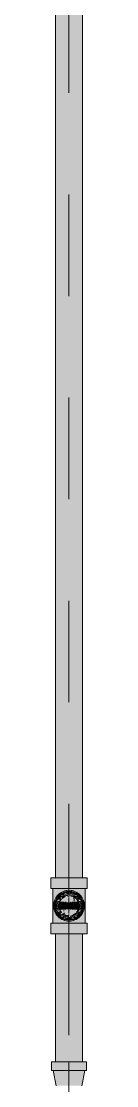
# Model space of a CAD drawing. Header units: millimetres. Extents: x -4000 to 187956, y -58990 to 162485.
# Drawn here: x 51721 to 51779, y 128169 to 129833 of the extents above; entities that cross this region are included whole.
import ezdxf

# ---------------------------------------------------------------- set-up
doc = ezdxf.new("R2010")
doc.units = ezdxf.units.MM
doc.linetypes.add('Dash 1_16_', pattern=[317.5, 158.75, -158.75])
for name, color, linetype, lineweight in [('F-SPRN', 3, 'Continuous', 9), ('P-PIPE', 3, 'Continuous', 9), ('P-PIPE-CNTR', 3, 'Continuous', 9)]:
    doc.layers.add(name, color=color, linetype=linetype, lineweight=lineweight)

# ---------------------------------------------------------------- blocks, each defined once
blk = doc.blocks.new('Sprinkler_Up - DN20-V285-FFS - TANG 1')
at = {"layer": 'F-SPRN', "transparency": 33554534}
for points in [[(-22.2, 0), (-3.9, 0.7), (-1.7, 2.9), (-1.2, 3.5), (-0.6, 4), (0.6, 4), (1.2, 3.5), (2, 2.7), (4.6, 0), (22.2, 0), (18, 13.1), (6.9, 21.2), (-6.9, 21.2), (-18, 13.1), (-20.5, 5.2)], [(0, -16.7), (4.3, -16.1), (11.8, -11.8), (16.1, -4.3), (16.1, 4.3), (11.8, 11.8), (8.3, 14.4), (0, 16.7), (-4.3, 16.1), (-11.8, 11.8), (-16.1, 4.3), (-16.1, -4.3), (-11.8, -11.8), (-8.3, -14.4)], [(-6.9, -21.2), (6.9, -21.2), (18, -13.1), (22.2, 0), (3.9, -0.7), (2, -3.3), (1.2, -3.5), (0.6, -4), (-0.6, -4), (-1.2, -3.5), (-1.7, -2.9), (-4.6, 0), (-22.2, 0), (-18, -13.1), (-12.4, -17.1)], [(0, -15.6), (7.8, -13.5), (13.5, -7.8), (15.1, -4), (15.1, 4), (13.5, 7.8), (7.8, 13.5), (0, 15.6), (-7.8, 13.5), (-11, 11), (-15.1, 4), (-15.1, -4), (-11, -11), (-7.8, -13.5)], [(-10.9, -5.5), (-10.9, 5.4), (-14.5, 5.4), (-14.5, -5.5)], [(-7.7, -5.5), (-7.7, 5.4), (-10.9, 5.4), (-10.9, -5.5)], [(0, -5.5), (0, 5.4), (-7.7, 5.4), (-7.7, -5.5)], [(2, 0), (5.7, 0), (2, 4.9), (-2.9, 4.9), (-5.7, 0), (0, 0)], [(2.9, -4.9), (5.7, 0), (-5.7, 0), (-2.9, -4.9), (2, -4.9)], [(-4.6, 0), (4.6, 0), (0, 4.6)], [(0, -4.6), (4.6, 0), (-4.6, 0)], [(0, -2.6), (1.3, 0), (-1.8, 0)], [(-1.3, 0), (1.8, 0), (0, 2.6)], [(7.7, -5.5), (7.7, 5.4), (0, 5.4), (0, -5.5), (2, -5.5)], [(10.9, -5.5), (10.9, 5.4), (7.7, 5.4), (7.7, -5.5)], [(14.5, -5.5), (14.5, 5.4), (10.9, 5.4), (10.9, -5.5)]]:
    blk.add_hatch(color=1, dxfattribs=at).paths.add_polyline_path(points)
at = {"layer": 'F-SPRN', "color": 1}
for p, q in [((-11.5, 5.4), (-14.5, 5.4)), ((-14.5, 5.4), (-11.3, 5.4)), ((-14.5, 5.4), (-14.5, 3.7)), ((-14.5, 3.3), (-14.5, 0)), ((-11.5, 5.4), (-11.5, 4)), ((-10.9, 1.9), (-10.9, 3.6)), ((-10.8, 5.4), (-8, 5.4)), ((-8.1, 5.4), (-10.8, 5.4)), ((-8.1, 5.4), (-8.1, 2.8)), ((-8.1, 2.5), (-8.1, 0.7)), ((-7.7, 4.8), (-7.7, 2.7)), ((-7.7, 4.8), (-7.7, 2.7)), ((-7.7, 2.1), (-7.7, 0.5)), ((-7.7, 2.1), (-7.7, 0.5)), ((-6.7, 5.4), (-4.7, 5.4)), ((-5.8, 3.8), (-5.8, 2.2)), ((-2.1, 0), (-2.1, 0)), ((-2.1, 0), (-2.1, -0.1)), ((0, 2.1), (-0.1, 2.1)), ((2.1, 0), (2.1, 0.1)), ((2.1, 0), (2.1, 0)), ((4.7, 5.4), (6.5, 5.4)), ((7.7, 5.4), (10.8, 5.4)), ((7.7, 5.2), (7.7, 2.7)), ((7.7, 5.2), (7.7, 2.7)), ((10.8, 5.4), (8.1, 5.4)), ((8.1, 5.4), (8.1, 2.8)), ((8.1, 2.5), (8.1, 1.2)), ((10.9, 5.4), (14.5, 5.4)), ((10.9, 3.6), (10.9, 1.2)), ((14.5, 5.4), (11.5, 5.4)), ((11.5, 5.4), (11.5, 4)), ((11.5, 3), (11.5, 1.2)), ((14.5, 5.4), (14.5, 1.3)), ((14.5, 1.2), (14.5, -5.5)), ((-14.5, -1.3), (-14.5, -3.7)), ((-11.1, -5.5), (-14.5, -5.5)), ((-14.5, -5.5), (-11.5, -5.5)), ((-10.9, -2.6), (-10.9, -1.3)), ((-10.8, -5.5), (-8.1, -5.5)), ((-7.8, -5.5), (-10.8, -5.5)), ((-8.1, -4.2), (-8.1, -5.5)), ((-7.7, -2.7), (-7.7, -4)), ((-7.7, -2.7), (-7.7, -4)), ((-7, -5.5), (-5.8, -5.5)), ((-4.8, -5.5), (-7, -5.5)), ((-5.8, -2.3), (-5.8, -3.8)), ((-2.1, -0.3), (-2, -0.4)), ((-2, -0.4), (-2, -0.5)), ((-2, -0.5), (-2, -0.6)), ((-2, -0.6), (-2, -0.7)), ((-2, -0.7), (-1.9, -0.7)), ((-1.9, -0.7), (-1.9, -0.8)), ((-1.9, -0.8), (-1.9, -0.9)), ((-1.9, -0.9), (-1.8, -1)), ((-1.8, -1), (-1.8, -1.1)), ((-1.8, -1), (-1.8, -1)), ((-1.8, -1.1), (-1.7, -1.2)), ((-1.7, -1.2), (-1.6, -1.3)), ((-1.7, -1.2), (-1.7, -1.2)), ((-1.6, -1.3), (-1.6, -1.4)), ((-1.6, -1.4), (-1.5, -1.4)), ((-1.5, -1.4), (-1.4, -1.5)), ((-1.4, -1.5), (-1.3, -1.6)), ((-1.4, -1.5), (-1.4, -1.5)), ((-1.3, -1.6), (-1.3, -1.7)), ((-1.3, -1.7), (-1.2, -1.7)), ((-1.2, -1.7), (-1.1, -1.7)), ((-1.1, -1.7), (-1.1, -1.8)), ((-1.1, -1.8), (-1, -1.8)), ((-1, -1.8), (-0.9, -1.9)), ((-0.9, -1.9), (-0.8, -1.9)), ((-0.8, -1.9), (-0.7, -2)), ((-0.8, -1.9), (-0.8, -1.9)), ((-0.7, -2), (-0.6, -2)), ((-0.6, -2), (-0.5, -2)), ((-0.5, -2), (-0.4, -2)), ((-0.4, -2), (-0.3, -2.1)), ((-0.4, -2), (-0.4, -2)), ((-0.3, -2.1), (-0.2, -2.1)), ((-0.2, -2.1), (-0.1, -2.1)), ((-0.1, -2.1), (0, -2.1)), ((0, -2.1), (0.1, -2.1)), ((0.1, -2.1), (0.2, -2.1)), ((0.1, -2.1), (0.1, -2.1)), ((0.2, -2.1), (0.3, -2.1)), ((0.3, -2.1), (0.4, -2)), ((0.4, -2), (0.5, -2)), ((0.5, -2), (0.6, -2)), ((0.6, -2), (0.7, -2)), ((0.6, -2), (0.6, -2)), ((0.7, -2), (0.8, -1.9)), ((0.8, -1.9), (0.9, -1.9)), ((0.9, -1.9), (1, -1.8)), ((0.9, -1.9), (0.9, -1.9)), ((1, -1.8), (1.1, -1.8)), ((1.1, -1.8), (1.2, -1.7)), ((1.2, -1.7), (1.3, -1.6)), ((1.2, -1.7), (1.2, -1.7)), ((1.3, -1.6), (1.4, -1.6)), ((1.4, -1.5), (1.5, -1.5)), ((1.4, -1.6), (1.4, -1.5)), ((1.5, -1.4), (1.6, -1.3)), ((1.5, -1.5), (1.5, -1.4)), ((1.6, -1.3), (1.7, -1.2)), ((1.6, -1.3), (1.6, -1.3)), ((1.7, -1.1), (1.8, -1.1)), ((1.7, -1.2), (1.7, -1.1)), ((1.8, -1), (1.9, -0.9)), ((1.8, -1.1), (1.8, -1)), ((1.9, -0.8), (2, -0.7)), ((1.9, -0.8), (1.9, -0.8)), ((1.9, -0.9), (1.9, -0.8)), ((2, -0.4), (2.1, -0.3)), ((2, -0.5), (2, -0.4)), ((2, -0.5), (2, -0.5)), ((2, -0.6), (2, -0.5)), ((2, -0.7), (2, -0.6)), ((2.1, -0.1), (2.1, 0)), ((2.1, -0.2), (2.1, -0.1)), ((2.1, -0.3), (2.1, -0.2)), ((7, -5.5), (4.8, -5.5)), ((5.8, -2.2), (5.8, -3.8)), ((5.8, -5.5), (7, -5.5)), ((7.7, -0.5), (7.7, -2.3)), ((7.7, -0.5), (7.7, -2.3)), ((7.7, -2.7), (7.7, -5.4)), ((7.7, -2.7), (7.7, -5.4)), ((10.8, -5.5), (7.7, -5.5)), ((8.1, -0.4), (8.1, -2.5)), ((8.1, -2.8), (8.1, -5.5)), ((8.1, -5.5), (10.8, -5.5)), ((10.9, -0.2), (10.9, -3.6)), ((14.5, -5.5), (10.9, -5.5)), ((11.5, -0.2), (11.5, -3)), ((11.5, -4), (11.5, -5.5)), ((11.5, -5.5), (14.5, -5.5))]:
    blk.add_line(p, q, dxfattribs=at)
at = {"layer": 'F-SPRN', "color": 1, "flags": 128}
for points in [[(-0.6, 2), (-0.7, 2), (-0.8, 1.9), (-0.9, 1.9), (-0.9, 1.9), (-1, 1.8), (-1.1, 1.8), (-1.2, 1.7), (-1.2, 1.7), (-1.3, 1.6), (-1.4, 1.6), (-1.4, 1.5), (-1.5, 1.5), (-1.5, 1.4), (-1.6, 1.3), (-1.6, 1.3), (-1.7, 1.2), (-1.7, 1.1), (-1.8, 1.1), (-1.8, 1), (-1.9, 0.9), (-1.9, 0.8), (-1.9, 0.8), (-2, 0.7), (-2, 0.6), (-2, 0.5), (-2, 0.5), (-2, 0.4), (-2.1, 0.3), (-2.1, 0.2), (-2.1, 0.1), (-2.1, 0)], [(-0.5, 2), (-0.6, 2), (-0.6, 2)], [(-0.1, 2.1), (-0.1, 2.1), (-0.2, 2.1), (-0.3, 2.1), (-0.4, 2), (-0.5, 2)], [(2.1, 0.1), (2.1, 0.2), (2.1, 0.2), (2.1, 0.3), (2, 0.4), (2, 0.5), (2, 0.6), (2, 0.7), (1.9, 0.7), (1.9, 0.8), (1.9, 0.9), (1.8, 1), (1.8, 1), (1.8, 1.1), (1.7, 1.2), (1.7, 1.2), (1.6, 1.3), (1.6, 1.4), (1.5, 1.4), (1.4, 1.5), (1.4, 1.5), (1.3, 1.6), (1.3, 1.7), (1.2, 1.7), (1.1, 1.7), (1.1, 1.8), (1, 1.8), (0.9, 1.9), (0.8, 1.9), (0.8, 1.9), (0.7, 2), (0.6, 2), (0.5, 2), (0.4, 2), (0.4, 2), (0.3, 2.1), (0.2, 2.1), (0.1, 2.1), (0, 2.1)], [(-2.1, -0.1), (-2.1, -0.2), (-2.1, -0.2), (-2.1, -0.3)]]:
    blk.add_lwpolyline(points, dxfattribs=at)
at = {"layer": 'F-SPRN', "color": 1}
for radius, start, end in [(22.2, 360, 180), (21.9, 126.6942, 143.2701), (21.9, 108.2621, 125.7507), (21.9, 99.348, 107.901), (21.9, 90.145, 98.8503), (16.7, 83.1861, 90), (16.7, 83.1861, 90), (21.9, 72.5583, 89.4624), (21.9, 54.2493, 71.7379), (21.9, 36.7299, 53.3058), (21.9, 165.6773, 179.2615), (21.9, 144.7698, 164.8151), (16.7, 167.6802, 180), (16.7, 167.6802, 180), (16.7, 155.3879, 164.9693), (16.7, 155.3879, 164.9693), (15.6, 166.4265, 180), (15.6, 166.4265, 180), (15.6, 150.9409, 165), (15.6, 159.6139, 165), (16.7, 136.7213, 149.931), (16.7, 136.7213, 149.931), (15.6, 150.9409, 156.3845), (15.6, 138.4214, 150), (15.6, 138.4214, 150), (16.7, 121.4181, 130.5751), (16.7, 121.4181, 130.5751), (15.6, 120.5262, 133.2078), (15.6, 120.5262, 133.2078), (16.7, 106.5995, 120), (16.7, 106.5995, 120), (15.6, 114.4363, 119.9813), (15.6, 114.4363, 119.9813), (4.63, 155.7832, 180), (4.63, 155.7832, 180), (16.7, 96.4143, 105), (16.7, 96.4143, 105), (4.63, 109.0192, 138.2703), (4.63, 109.0192, 138.2703), (15.6, 95.5762, 100.6843), (15.6, 95.5762, 100.6843), (2.56, 109.0192, 168.8278), (2.56, 109.0192, 168.8278), (2.04, 109.0192, 180), (4.63, 54.3832, 90), (4.63, 54.3832, 90), (3.81, 57.0577, 90), (2.56, 0, 90), (2.56, 360, 90), (2.04, 10.4703, 90), (5.71, 60, 69.4052), (2.04, 0, 3.6891), (15.6, 75.573, 80.5892), (15.6, 75.573, 80.5892), (3.81, 28.0139, 43.708), (4.63, 23.0737, 51.8716), (4.63, 23.0737, 51.8716), (15.6, 67.5614, 74.5481), (15.6, 67.5614, 74.5481), (16.7, 60, 75), (16.7, 60, 75), (15.6, 60.0187, 65.5637), (15.6, 60.0187, 65.5637), (15.6, 46.7922, 60), (15.6, 46.7922, 60), (16.7, 49.4249, 58.5819), (16.7, 49.4249, 58.5819), (15.6, 30, 41.5786), (15.6, 30, 41.5786), (16.7, 30, 43.2787), (16.7, 30, 43.2787), (15.6, 23.6155, 29.5646), (15.6, 15, 29.5646), (15.6, 15, 20.3861), (16.7, 15, 24.6121), (16.7, 15, 24.6121), (15.6, 8.708, 13.6618), (15.6, 8.708, 13.6618), (15.6, 360, 4.4051), (15.6, 0, 4.4051), (16.7, 360, 12.3198), (16.7, 0, 12.3198), (21.9, 15.1849, 35.2302), (21.9, 3.3163, 14.3227), (22.2, 180, 360), (21.9, 180.7385, 194.3227), (21.9, 195.1849, 215.2302), (21.9, 216.7299, 233.3058), (16.7, 180, 192.3198), (16.7, 180, 192.3198), (16.7, 195.0307, 204.6121), (16.7, 195.0307, 204.6121), (15.6, 181.9082, 193.6618), (15.6, 181.9082, 193.6618), (15.6, 197.3339, 209.5646), (15.6, 197.3339, 209.5646), (16.7, 210.069, 223.2787), (16.7, 210.069, 223.2787), (15.6, 212.5472, 221.5786), (15.6, 212.5472, 221.5786), (16.7, 229.4249, 238.5819), (16.7, 229.4249, 238.5819), (15.6, 233.795, 240), (15.6, 233.795, 240), (16.7, 240, 255), (16.7, 240, 255), (15.6, 240.0187, 254.5481), (15.6, 240.0187, 254.5481), (4.63, 197.9592, 0), (4.63, 197.9592, 360), (15.6, 255, 267.64), (15.6, 255, 267.64), (3.81, 196.1605, 302.9423), (2.56, 191.1677, 270), (2.56, 191.1677, 270), (2.04, 190.4703, 270), (16.7, 263.0684, 270), (16.7, 263.0684, 270), (2.56, 270, 0), (2.56, 270, 360), (2.04, 270, 356.3109), (2.04, 356.3109, 0), (5.71, 290.5948, 300), (16.7, 276.8139, 285), (16.7, 276.8139, 285), (3.81, 316.292, 360), (16.7, 286.5995, 300), (16.7, 286.5995, 300), (15.6, 294.4363, 299.9813), (15.6, 294.4363, 299.9813), (15.6, 300, 313.2078), (15.6, 300, 313.2078), (16.7, 301.4181, 310.5751), (16.7, 301.4181, 310.5751), (15.6, 318.4214, 330), (15.6, 318.4214, 330), (16.7, 316.7213, 330), (16.7, 316.7213, 330), (21.9, 306.6942, 323.2701), (15.6, 330.4354, 345), (15.6, 330.4354, 336.3845), (15.6, 339.6139, 345), (15.6, 346.3382, 360), (15.6, 346.3382, 360), (16.7, 335.3879, 345), (16.7, 335.3879, 345), (16.7, 347.6802, 360), (16.7, 347.6802, 360), (21.9, 324.7698, 344.8151), (21.9, 345.6773, 359.2615), (21.9, 234.9759, 251.7379), (21.9, 252.5583, 269.4624), (21.9, 270.145, 278.8503), (21.9, 279.348, 287.901), (21.9, 288.2621, 305.0241)]:
    blk.add_arc((0, 0), radius, start, end, dxfattribs=at)
blk = doc.blocks.new('Steel_Transition_Threaded_HoaPhat - Standard-4786766-FFS - TANG 1')
at = {"layer": 'P-PIPE', "lineweight": 13, "transparency": 33554534}
h = blk.add_hatch(color=1, dxfattribs=at)
h.paths.add_polyline_path([(51750, 128427.6), (51755.8, 128428.4), (51764.4, 128433), (51765.9, 128434.2), (51769.5, 128438.8), (51771.7, 128444.3), (51772.3, 128451.3), (51771.7, 128455.9), (51769.5, 128461.3), (51765.9, 128466), (51761.3, 128469.6), (51755.8, 128471.8), (51750, 128472.6), (51744.2, 128471.8), (51738.7, 128469.5), (51734.1, 128466), (51730.5, 128461.3), (51728.3, 128455.9), (51727.5, 128450.1), (51728.3, 128444.3), (51730.5, 128438.8), (51735.6, 128433), (51738.8, 128430.6), (51744.2, 128428.4)])
h.paths.add_polyline_path([(51750, 128430), (51744.8, 128430.7), (51739.5, 128433), (51735.8, 128435.9), (51732.6, 128440), (51730.6, 128444.9), (51729.9, 128450.1), (51730.6, 128455.3), (51732.6, 128460.1), (51735.8, 128464.3), (51740, 128467.5), (51745, 128469.5), (51750, 128470.2), (51755.2, 128469.5), (51760.1, 128467.5), (51764.2, 128464.3), (51767.4, 128460.1), (51769.9, 128451.3), (51770.1, 128450.1), (51769.4, 128444.9), (51767.4, 128440), (51764.2, 128435.9), (51760.1, 128432.7), (51755.2, 128430.7)])
for points in [[(51750, 128430), (51750, 128433.7), (51741.8, 128435.9), (51735.8, 128441.9), (51733.6, 128450.1), (51735.8, 128458.3), (51741.8, 128464.3), (51750, 128466.5), (51750, 128470.2), (51744.8, 128469.5), (51740, 128467.5), (51735.8, 128464.3), (51732.6, 128460.1), (51730.6, 128455.3), (51729.9, 128450.1), (51730.6, 128444.9), (51732.6, 128440), (51735.8, 128435.9), (51740, 128432.7), (51744.8, 128430.7)], [(51750, 128431.6), (51756.7, 128433), (51759.3, 128434.1), (51763.1, 128437), (51766, 128440.8), (51767.9, 128445.3), (51768.3, 128451.3), (51767.9, 128454.9), (51766, 128459.3), (51763.1, 128463.2), (51759.3, 128466.1), (51752, 128468.3), (51750, 128468.6), (51745.2, 128468), (51740.8, 128466.1), (51736.9, 128463.2), (51734, 128459.3), (51732.1, 128454.9), (51731.5, 128450.1), (51732.1, 128445.3), (51734, 128440.8), (51736.9, 128437), (51743.3, 128433), (51745.2, 128432.2)], [(51750, 128430), (51755.2, 128430.7), (51760.5, 128433), (51764.2, 128435.9), (51767.4, 128440), (51769.4, 128444.9), (51769.9, 128451.3), (51769.4, 128455.3), (51767.4, 128460.1), (51764.2, 128464.3), (51760.1, 128467.5), (51755, 128469.5), (51750, 128469.5), (51750, 128466.5), (51758.2, 128464.3), (51764.2, 128458.3), (51766.4, 128450.1), (51764.2, 128441.9), (51758.2, 128435.9), (51750, 128433)]]:
    blk.add_hatch(color=1, dxfattribs=at).paths.add_polyline_path(points)
at = {"layer": 'P-PIPE', "color": 20, "lineweight": 13}
for radius, start, end in [(22.5, 90, 270), (22.5, 120.1908, 270), (20.1, 128.8856, 148.1553), (18.5, 136.4297, 150), (18.5, 136.4297, 150), (18.5, 123.4976, 133.2041), (18.5, 123.4976, 133.2041), (20.1, 109.6859, 125.0043), (22.5, 120, 120.1908), (22.5, 90, 120), (16.4, 121.0738, 128.0319), (18.5, 106.819, 120), (18.5, 106.819, 120), (16.4, 113.4045, 120), (16.4, 107.4657, 111.9681), (20.1, 104.4527, 105), (20.1, 100.9975, 104.4527), (18.5, 91.4353, 103.2046), (18.5, 91.4353, 103.2046), (16.4, 96.2132, 104.6042), (20.1, 90.5246, 98.5089), (22.5, 270, 90), (22.5, 60, 90), (22.5, 270, 59.8092), (18.5, 84.3307, 90), (18.5, 84.3307, 90), (20.1, 75.5473, 87.9279), (18.5, 78.0986, 83.8606), (18.5, 78.0986, 83.8606), (18.5, 60, 75), (18.5, 60, 75), (16.4, 66.9681, 72.9388), (20.1, 75, 75.5473), (20.1, 54.9957, 75), (16.4, 60.5934, 66.5955), (18.5, 46.7959, 56.5024), (18.5, 46.7959, 56.5024), (22.5, 59.8092, 60), (20.1, 31.8447, 51.1144), (18.5, 30, 43.5703), (18.5, 30, 43.5703), (20.1, 166.0499, 193.9501), (20.1, 150, 162.7449), (18.5, 166.5939, 193.4061), (18.5, 166.5939, 180), (18.5, 180, 193.4061), (18.5, 157.6232, 165), (18.5, 157.6232, 165), (18.5, 195, 202.3768), (18.5, 195, 202.3768), (16.4, 180.8106, 191.4533), (16.4, 168.5467, 175.1607), (16.4, 158.0319, 163.506), (16.4, 143.5463, 150), (16.4, 351.9681, 0), (16.4, 0, 4.191), (18.5, 15, 22.3768), (18.5, 15, 22.3768), (18.5, 337.6232, 345), (18.5, 337.6232, 345), (20.1, 17.2551, 30), (18.5, 346.5939, 13.4061), (18.5, 0, 13.4061), (18.5, 346.5939, 0), (20.1, 4.1755, 13.9501), (20.1, 346.0499, 3.4196), (20.1, 197.2551, 210), (20.1, 211.8447, 231.1144), (18.5, 210, 223.5703), (18.5, 210, 223.5703), (16.4, 210.6635, 216.4537), (18.5, 226.7959, 236.5024), (18.5, 226.7959, 236.5024), (20.1, 238.4084, 255), (18.5, 240, 248.4953), (18.5, 240, 248.4953), (16.4, 240, 246.5955), (18.5, 248.8886, 255), (18.5, 248.8886, 255), (20.1, 255.0607, 267.9279), (18.5, 258.0986, 270), (18.5, 258.0986, 270), (16.4, 264.1652, 268.506), (20.1, 270.5246, 278.5089), (18.5, 271.4353, 283.2046), (18.5, 271.4353, 283.2046), (16.4, 276.9255, 283.9063), (20.1, 280.9975, 285), (16.4, 287.4657, 291.9681), (18.5, 286.819, 291.1114), (18.5, 286.819, 291.1114), (16.4, 293.5463, 300), (18.5, 291.5047, 300), (18.5, 291.5047, 300), (20.1, 289.6859, 301.5916), (18.5, 303.4976, 313.2041), (18.5, 303.4976, 313.2041), (20.1, 308.8856, 328.1553), (18.5, 316.4297, 330), (18.5, 316.4297, 330), (16.4, 338.0319, 342.8691), (20.1, 330, 342.7449)]:
    blk.add_arc((51750, 128450.1), radius, start, end, dxfattribs=at)

msp = doc.modelspace()

# ---------------------------------------------------------------- hatches: boundary and pattern name
at = {"layer": 'P-PIPE', "transparency": 33554534}
for points in [[(51750, 128493.7), (51750, 131149.4), (51728.9, 131149.4), (51729.6, 128493.7), (51744.5, 128493.7)], [(51750, 128493.7), (51771.1, 128493.7), (51770.4, 131149.4), (51750, 131149.4), (51750, 128506)], [(51729.8, 128477), (51750, 128477), (51750, 128493.7), (51721.4, 128493.7), (51722.3, 128477), (51725.2, 128477)], [(51778.6, 128477), (51777.7, 128493.7), (51750, 128493.7), (51750, 128477), (51777.7, 128477)], [(51728.1, 128423.1), (51750, 128423.1), (51750, 128428.9), (51740.8, 128431.3), (51733.9, 128436.8), (51731.7, 128439.4), (51729.2, 128446.2), (51729.2, 128454), (51733.9, 128463.4), (51737.7, 128467), (51744.3, 128470.2), (51750, 128471.2), (51750, 128477), (51724.7, 128477), (51725.6, 128423.1)], [(51750, 128426), (51756.2, 128426.8), (51762.1, 128429.2), (51767.1, 128433), (51770.9, 128438), (51773.3, 128443.8), (51774, 128451.3), (51773.3, 128456.3), (51770.9, 128462.1), (51763.9, 128469.5), (51762.1, 128471), (51756.2, 128473.4), (51750, 128474.2), (51743.8, 128473.4), (51736.1, 128469.5), (51733, 128467.1), (51729.1, 128462.1), (51726.7, 128456.3), (51725.9, 128450.1), (51726.7, 128443.8), (51729.1, 128438), (51733, 128433), (51737.9, 128429.2), (51743.8, 128426.8)], [(51741.7, 128435.6), (51742.8, 128437.6), (51741.7, 128441.7), (51742.8, 128445.9), (51745.8, 128449), (51757.2, 128454.3), (51758.4, 128458.4), (51757.2, 128462.6), (51755.9, 128464.3), (51750, 128466.8), (51741.7, 128464.6), (51735.5, 128458.4), (51733.3, 128450.1), (51735.5, 128441.7), (51738.2, 128438.3)], [(51750, 128433.4), (51758.4, 128435.6), (51761.8, 128438.3), (51766.1, 128445.8), (51766.1, 128454.4), (51761.8, 128461.9), (51758.4, 128464.6), (51750, 128466.8), (51745.7, 128466.2), (51738.2, 128461.9), (51733.9, 128454.4), (51733.9, 128445.8), (51738.2, 128438.3), (51741.7, 128435.6)], [(51771.9, 128423.1), (51775.3, 128423.1), (51774.4, 128477), (51750, 128477), (51750, 128471.2), (51759.2, 128468.9), (51766.1, 128463.4), (51768.3, 128460.7), (51770.8, 128451.3), (51770.8, 128446.2), (51766.1, 128436.8), (51762, 128433), (51755.7, 128430), (51750, 128428.9), (51750, 128423.1), (51767.9, 128423.1)], [(51729.8, 128406.4), (51750, 128406.4), (51750, 128423.1), (51721.4, 128423.1), (51722.3, 128406.4), (51725.2, 128406.4)], [(51778.6, 128406.4), (51777.7, 128423.1), (51750, 128423.1), (51750, 128406.4), (51777.7, 128406.4)], [(51744.5, 128206), (51750, 128206), (51750, 128406.4), (51728.9, 128406.4), (51729.6, 128206), (51739.5, 128206)], [(51750, 128206), (51771.1, 128206), (51770.4, 128406.4), (51750, 128406.4), (51750, 128360)], [(51769.3, 128192.7), (51777.4, 128192.7), (51776.4, 128206), (51722.7, 128206), (51723.6, 128192.7), (51763.7, 128192.7)], [(51764.2, 128168.8), (51770.1, 128168.8), (51773.9, 128192.7), (51725.2, 128192.7), (51730.6, 128168.8), (51760.1, 128168.8)]]:
    msp.add_hatch(color=1, dxfattribs=at).paths.add_polyline_path(points)

# ---------------------------------------------------------------- linework, layer by layer
at = {"layer": 'P-PIPE', "color": 20, "lineweight": 13}
for p, q in [((51728.9, 131149.4), (51728.9, 128493.7)), ((51771.1, 128493.7), (51771.1, 131149.4)), ((51721.4, 128493.7), (51721.4, 128477)), ((51728.8, 128493.7), (51721.4, 128493.7)), ((51750, 128493.7), (51721.4, 128493.7)), ((51728.9, 128493.7), (51729.6, 128493.7)), ((51729.7, 128493.7), (51735.1, 128493.7)), ((51735, 128493.7), (51729.8, 128493.7)), ((51735.6, 128493.7), (51764.4, 128493.7)), ((51742.6, 128493.7), (51735.7, 128493.7)), ((51750, 128493.7), (51742.6, 128493.7)), ((51757.4, 128493.7), (51750, 128493.7)), ((51778.6, 128493.7), (51750, 128493.7)), ((51764.3, 128493.7), (51757.4, 128493.7)), ((51764.9, 128493.7), (51770.3, 128493.7)), ((51770.2, 128493.7), (51765, 128493.7)), ((51770.4, 128493.7), (51771.1, 128493.7)), ((51778.6, 128493.7), (51771.2, 128493.7)), ((51778.6, 128477), (51778.6, 128493.7)), ((51721.4, 128477), (51724.6, 128477)), ((51721.4, 128477), (51750, 128477)), ((51724.7, 128477), (51724.7, 128423.1)), ((51725.6, 128477), (51724.7, 128477)), ((51725.6, 128477), (51724.7, 128477)), ((51725.5, 128477), (51729.8, 128477)), ((51728.1, 128477), (51725.6, 128477)), ((51742.6, 128477), (51725.6, 128477)), ((51732.1, 128477), (51728.1, 128477)), ((51729.8, 128477), (51734.7, 128477)), ((51734.6, 128477), (51732.1, 128477)), ((51737.4, 128477), (51735.6, 128477)), ((51735.7, 128477), (51741.9, 128477)), ((51741.9, 128477), (51737.4, 128477)), ((51743.4, 128477), (51750, 128477)), ((51750, 128477), (51743.5, 128477)), ((51750, 128477), (51743.5, 128477)), ((51750, 128477), (51756.6, 128477)), ((51750, 128477), (51778.6, 128477)), ((51756.5, 128477), (51750, 128477)), ((51756.5, 128477), (51750, 128477)), ((51775.3, 128477), (51757.4, 128477)), ((51758.1, 128477), (51764.3, 128477)), ((51762.6, 128477), (51758.1, 128477)), ((51764.4, 128477), (51762.6, 128477)), ((51765.3, 128477), (51770.2, 128477)), ((51767.9, 128477), (51765.4, 128477)), ((51771.9, 128477), (51767.9, 128477)), ((51770.2, 128477), (51774.5, 128477)), ((51774.4, 128477), (51771.9, 128477)), ((51775.3, 128477), (51774.4, 128477)), ((51775.3, 128423.1), (51775.3, 128477)), ((51775.4, 128477), (51778.6, 128477)), ((51733, 128433), (51733, 128433)), ((51767.1, 128433), (51767, 128433)), ((51721.4, 128423.1), (51721.4, 128406.4)), ((51724.6, 128423.1), (51721.4, 128423.1)), ((51750, 128423.1), (51721.4, 128423.1)), ((51724.7, 128423.1), (51725.6, 128423.1)), ((51724.7, 128423.1), (51742.6, 128423.1)), ((51729.8, 128423.1), (51725.5, 128423.1)), ((51725.6, 128423.1), (51728.1, 128423.1)), ((51728.1, 128423.1), (51732.1, 128423.1)), ((51734.7, 128423.1), (51729.8, 128423.1)), ((51732.1, 128423.1), (51734.6, 128423.1)), ((51735.6, 128423.1), (51737.4, 128423.1)), ((51741.9, 128423.1), (51735.7, 128423.1)), ((51737.4, 128423.1), (51741.9, 128423.1)), ((51750, 128423.1), (51743.4, 128423.1)), ((51743.5, 128423.1), (51750, 128423.1)), ((51743.5, 128423.1), (51750, 128423.1)), ((51756.6, 128423.1), (51750, 128423.1)), ((51778.6, 128423.1), (51750, 128423.1)), ((51750, 128423.1), (51756.5, 128423.1)), ((51750, 128423.1), (51756.5, 128423.1)), ((51757.4, 128423.1), (51774.4, 128423.1)), ((51764.3, 128423.1), (51758.1, 128423.1)), ((51758.1, 128423.1), (51762.6, 128423.1)), ((51762.6, 128423.1), (51764.4, 128423.1)), ((51770.2, 128423.1), (51765.3, 128423.1)), ((51765.4, 128423.1), (51767.9, 128423.1)), ((51767.9, 128423.1), (51771.9, 128423.1)), ((51774.5, 128423.1), (51770.2, 128423.1)), ((51771.9, 128423.1), (51774.4, 128423.1)), ((51774.4, 128423.1), (51775.3, 128423.1)), ((51774.4, 128423.1), (51775.3, 128423.1)), ((51778.6, 128423.1), (51775.4, 128423.1)), ((51778.6, 128406.4), (51778.6, 128423.1)), ((51721.4, 128406.4), (51728.8, 128406.4)), ((51721.4, 128406.4), (51750, 128406.4)), ((51728.9, 128406.4), (51728.9, 128206)), ((51729.6, 128406.4), (51728.9, 128406.4)), ((51735.1, 128406.4), (51729.7, 128406.4)), ((51729.8, 128406.4), (51735, 128406.4)), ((51764.4, 128406.4), (51735.6, 128406.4)), ((51735.7, 128406.4), (51742.6, 128406.4)), ((51742.6, 128406.4), (51750, 128406.4)), ((51750, 128406.4), (51757.4, 128406.4)), ((51750, 128406.4), (51778.6, 128406.4)), ((51757.4, 128406.4), (51764.3, 128406.4)), ((51770.3, 128406.4), (51764.9, 128406.4)), ((51765, 128406.4), (51770.2, 128406.4)), ((51771.1, 128406.4), (51770.4, 128406.4)), ((51771.1, 128206), (51771.1, 128406.4)), ((51771.2, 128406.4), (51778.6, 128406.4)), ((51722.7, 128206), (51722.7, 128192.7)), ((51728.7, 128206), (51722.7, 128206)), ((51777.4, 128206), (51722.7, 128206)), ((51728.9, 128206), (51729.6, 128206)), ((51731.7, 128206), (51768.3, 128206)), ((51736.3, 128206), (51731.7, 128206)), ((51742.9, 128206), (51736.3, 128206)), ((51750, 128206), (51742.9, 128206)), ((51757.1, 128206), (51750, 128206)), ((51763.7, 128206), (51757.1, 128206)), ((51768.4, 128206), (51763.7, 128206)), ((51770.4, 128206), (51771.1, 128206)), ((51777.4, 128206), (51771.3, 128206)), ((51777.4, 128192.7), (51777.4, 128206)), ((51722.7, 128192.7), (51777.4, 128192.7)), ((51722.7, 128192.7), (51725, 128192.7)), ((51725.2, 128192.7), (51729.9, 128168.8)), ((51726.3, 128192.7), (51730.7, 128192.7)), ((51730.7, 128192.7), (51736.3, 128192.7)), ((51736.3, 128192.7), (51742.9, 128192.7)), ((51743.6, 128192.7), (51750, 128192.7)), ((51750, 128192.7), (51756.4, 128192.7)), ((51757.1, 128192.7), (51763.7, 128192.7)), ((51763.7, 128192.7), (51769.3, 128192.7)), ((51769.3, 128192.7), (51773.7, 128192.7)), ((51770.1, 128168.8), (51774.8, 128192.7)), ((51775, 128192.7), (51777.4, 128192.7))]:
    msp.add_line(p, q, dxfattribs=at)
for radius, start, end in [(24.1, 90, 225), (24.1, 90, 270), (21.1, 141.9789, 146.1637), (21.1, 137.2293, 141.8404), (21.1, 126.9789, 135), (21.1, 112.0203, 125.8689), (21.1, 99.731, 105), (21.1, 90, 96.9789), (24.1, 315, 90), (24.1, 270, 90), (21.1, 81.9789, 87.7707), (21.1, 75, 81.9292), (21.1, 62.2293, 66.9789), (21.1, 54.1311, 60), (21.1, 38.1596, 53.0211), (21.1, 33.8363, 38.0211), (21.1, 173.0708, 177.9758), (21.1, 182.0242, 194.2622), (21.1, 165.7378, 171.9789), (21.1, 156.9789, 165), (21.1, 150, 154.6013), (21.1, 25.3987, 30), (21.1, 15, 23.0211), (21.1, 345.7378, 357.7452), (21.1, 3.2498, 12.7707), (21.1, 195, 201.9789), (21.1, 206.4435, 210), (24.1, 225.0718, 270), (21.1, 219.3488, 231.9789), (21.1, 234.4307, 245.5764), (21.1, 255, 270), (24.1, 270, 314.9282), (21.1, 270, 278.0211), (21.1, 279.731, 285), (21.1, 293.0211, 305.5693), (21.1, 308.0211, 321.8404), (21.1, 330, 334.6013), (21.1, 338.0211, 345)]:
    msp.add_arc((51750, 128450.1), radius, start, end, dxfattribs=at)
at = {"layer": 'P-PIPE', "color": 1}
for centre, radius, start, end in [((51750, 128458.4), 8.35, 50.2727, 60.5692), ((51750, 128458.4), 8.35, 20.1285, 29.0413), ((51750, 128450.1), 16.7, 46.0317, 57.203), ((51750, 128450.1), 16.7, 32.3031, 45.2846), ((51750, 128450.1), 16.7, 170.1108, 177.203), ((51750, 128450.1), 16.7, 182.797, 189.8892), ((51750, 128450.1), 16.7, 190.2154, 195.2487), ((51750, 128450.1), 16.7, 157.579, 164.2722), ((51750, 128441.7), 8.35, 131.0366, 150), ((51750, 128441.7), 8.35, 115.6806, 125.5287), ((51750, 128441.7), 8.35, 100.6842, 111.8703), ((51750, 128441.7), 8.35, 90, 100.6842), ((51750, 128458.4), 8.35, 270, 280.6842), ((51750, 128458.4), 8.35, 286.2601, 287.0432), ((51750, 128458.4), 8.35, 316.3183, 330), ((51750, 128458.4), 8.35, 8.0385, 17.9918), ((51750, 128458.4), 8.35, 352.2824, 1.6717), ((51750, 128450.1), 16.7, 23.314, 31.0974), ((51750, 128450.1), 16.7, 16.9375, 22.421), ((51750, 128450.1), 16.7, 350.1108, 355.6907), ((51750, 128450.1), 16.7, 231.8726, 237.203), ((51750, 128441.7), 8.35, 172.0327, 181.5407), ((51750, 128441.7), 8.35, 199.9004, 209.0413), ((51750, 128450.1), 16.7, 254.7154, 259.6727), ((51750, 128441.7), 8.35, 249.0027, 259.2369), ((51750, 128450.1), 16.7, 264.6626, 270), ((51750, 128450.1), 16.7, 308.1274, 313.9683), ((51750, 128450.1), 16.7, 314.7154, 320.6908), ((51750, 128450.1), 16.7, 328.9026, 336.686), ((51750, 128450.1), 16.7, 337.2636, 343.0625)]:
    msp.add_arc(centre, radius, start, end, dxfattribs=at)
at = {"layer": 'P-PIPE-CNTR', "color": 1, "linetype": 'Dash 1_16_'}
for p, q in [((51750, 131149.4), (51750, 128493.7)), ((51750, 131149.4), (51750, 128493.7)), ((51750, 128472.6), (51750, 128475.1)), ((51750, 128471.2), (51750, 128472.6)), ((51750, 128466.8), (51750, 128468.6)), ((51750, 128463.6), (51750, 128465.2)), ((51750, 128459.8), (51750, 128462.6)), ((51725, 128450.1), (51727.5, 128450.1)), ((51727.8, 128450.1), (51731.5, 128450.1)), ((51731.5, 128450.1), (51733.3, 128450.1)), ((51736.9, 128450.1), (51738.6, 128450.1)), ((51739.1, 128450.1), (51740.4, 128450.1)), ((51740.4, 128450.1), (51742.3, 128450.1)), ((51745.4, 128450.1), (51747.6, 128450.1)), ((51748.7, 128450.1), (51750, 128450.1)), ((51750, 128455.5), (51750, 128459.1)), ((51750, 128452.6), (51750, 128454.3)), ((51750, 128450.1), (51750, 128452.1)), ((51750, 128448), (51750, 128450.1)), ((51750, 128450.1), (51751.3, 128450.1)), ((51750, 128445.9), (51750, 128447.5)), ((51752.4, 128450.1), (51754.6, 128450.1)), ((51755.7, 128450.1), (51763.5, 128450.1)), ((51766.4, 128450.1), (51767.9, 128450.1)), ((51768.5, 128450.1), (51772.2, 128450.1)), ((51772.5, 128450.1), (51775, 128450.1)), ((51750, 128441.1), (51750, 128444.6)), ((51750, 128438.1), (51750, 128440.4)), ((51750, 128435), (51750, 128436.5)), ((51750, 128431.6), (51750, 128433)), ((51750, 128430), (51750, 128431.6)), ((51750, 128427.6), (51750, 128428.9)), ((51750, 128425.1), (51750, 128427.6)), ((51750, 128406.4), (51750, 128206)), ((51750, 128406.4), (51750, 128206))]:
    msp.add_line(p, q, dxfattribs=at)
at = {"layer": 'P-PIPE-CNTR', "color": 20, "lineweight": 13}
for p, q in [((51750, 128474.2), (51750, 128493.7)), ((51750, 128471.2), (51750, 128472.6)), ((51750, 128466.8), (51750, 128468.6)), ((51750, 128463.6), (51750, 128465.2)), ((51750, 128459.8), (51750, 128462.6)), ((51750, 128455.5), (51750, 128459.1)), ((51750, 128452.6), (51750, 128454.3)), ((51750, 128450.1), (51750, 128452.1)), ((51750, 128448), (51750, 128450.1)), ((51750, 128445.9), (51750, 128447.5)), ((51750, 128441.1), (51750, 128443.6)), ((51750, 128438.1), (51750, 128440.4)), ((51750, 128435), (51750, 128436.5)), ((51750, 128430), (51750, 128431.6)), ((51750, 128427.6), (51750, 128428.9)), ((51750, 128426), (51750, 128427.6)), ((51750, 128406.4), (51750, 128426)), ((51750, 128157), (51750, 128206))]:
    msp.add_line(p, q, dxfattribs=at)

# ---------------------------------------------------------------- block references
at = {"layer": 'F-SPRN', "color": 1}
msp.add_blockref('Sprinkler_Up - DN20-V285-FFS - TANG 1', (51750, 128450.1), dxfattribs=at)
at = {"layer": 'P-PIPE', "color": 20, "lineweight": 13}
msp.add_blockref('Steel_Transition_Threaded_HoaPhat - Standard-4786766-FFS - TANG 1', (0, 0), dxfattribs=at)

doc.saveas('drawing.dxf')
